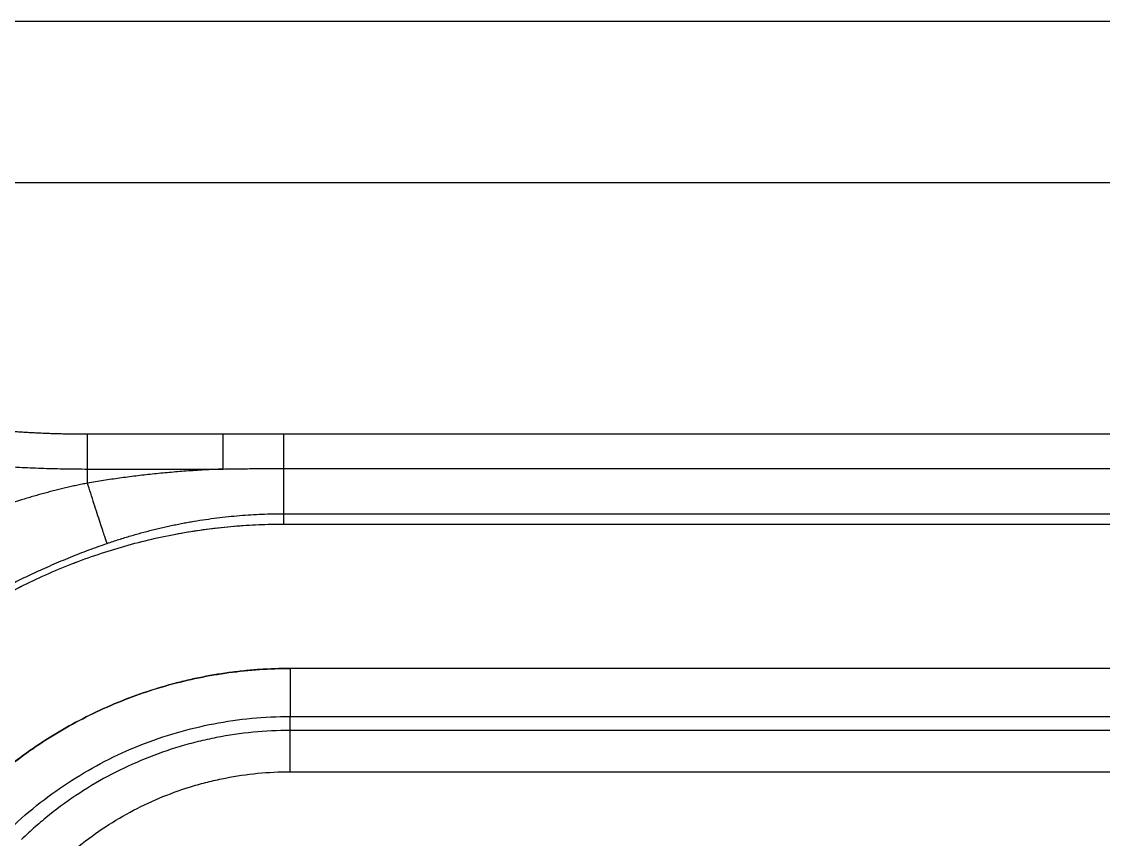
# Model space of a CAD drawing. Extents: x -2 to 78, y -19 to 124.
# Drawn here: x 32.62 to 38.21, y 5.22 to 9.44 of the extents above; entities that cross this region are included whole.
import ezdxf

# ---------------------------------------------------------------- set-up
doc = ezdxf.new("R2010")
doc.units = 0
doc.header["$MEASUREMENT"] = 0
doc.layers.add('1', color=4, linetype='Continuous')
doc.layers.add('GEOMETRY', color=2, linetype='Continuous', lineweight=25)

# ---------------------------------------------------------------- blocks, each defined once
blk = doc.blocks.new('2026 BEAM 220')
at = {"layer": 'GEOMETRY'}
for p, q in [((52.0992, 9.4439), (28.2908, 9.4439)), ((28.1595, 8.6127), (43.8197, 8.6127)), ((35.6449, 7.3098), (34.944, 7.31)), ((35.9586, 7.3098), (35.6449, 7.3098)), ((44.4294, 7.3098), (35.9586, 7.3098)), ((34.944, 7.1305), (35.6449, 7.1303)), ((34.944, 7.0575), (34.944, 7.1304)), ((35.9586, 7.1331), (44.4294, 7.1332)), ((35.9586, 6.8457), (35.9586, 6.8993)), ((35.9586, 6.8993), (44.4294, 6.8993)), ((35.9586, 6.8457), (44.4294, 6.8457)), ((35.9922, 6.0991), (35.9922, 5.8509)), ((44.3958, 6.0991), (35.9922, 6.0991)), ((35.9922, 5.8509), (44.3958, 5.8509)), ((35.9922, 5.7785), (35.9922, 5.8509)), ((44.3958, 5.7785), (35.9922, 5.7785)), ((35.9922, 5.5651), (35.9922, 5.7785)), ((35.9922, 5.5651), (44.3958, 5.5651))]:
    blk.add_line(p, q, dxfattribs=at)
for points, knots in [([(34.944, 7.31), (34.9346, 7.31), (34.9159, 7.31), (34.8878, 7.3102), (34.8597, 7.3106), (34.8316, 7.3111), (34.8036, 7.3117), (34.7756, 7.3125), (34.7476, 7.3134), (34.7196, 7.3145), (34.6917, 7.3157), (34.6639, 7.317), (34.636, 7.3185), (34.6082, 7.3202), (34.5804, 7.3219), (34.4981, 7.3276), (34.3622, 7.3397), (34.1773, 7.3632), (33.9988, 7.3928), (33.8691, 7.4199), (33.7832, 7.4403), (33.7373, 7.4518), (33.6923, 7.4637), (33.648, 7.4761), (33.6045, 7.4889), (33.5617, 7.5021), (33.534, 7.5112), (33.52, 7.5158)], [0, 0, 0, 0, 0.017941, 0.035866, 0.053777, 0.071679, 0.089574, 0.107466, 0.125358, 0.143254, 0.161157, 0.17907, 0.196996, 0.21494, 0.232903, 0.250891, 0.375229, 0.499954, 0.624769, 0.750181, 0.78572, 0.82127, 0.856856, 0.892499, 0.928222, 0.964048, 1, 1, 1, 1]), ([(33.3906, 7.3346), (33.3981, 7.3324), (33.4133, 7.3278), (33.4363, 7.3211), (33.4595, 7.3145), (33.4829, 7.308), (33.5064, 7.3016), (33.5301, 7.2954), (33.5539, 7.2892), (33.5779, 7.2832), (33.6021, 7.2773), (33.6264, 7.2715), (33.6508, 7.2659), (33.6754, 7.2603), (33.7001, 7.2549), (33.7249, 7.2496), (33.7498, 7.2444), (33.7749, 7.2394), (33.8, 7.2344), (33.8253, 7.2296), (33.8507, 7.2249), (33.8761, 7.2203), (33.9017, 7.2158), (33.9273, 7.2114), (33.9531, 7.2072), (33.9788, 7.2031), (34.0047, 7.1991), (34.0307, 7.1952), (34.0567, 7.1914), (34.0827, 7.1877), (34.118, 7.183), (34.1628, 7.1772), (34.2172, 7.1708), (34.272, 7.1648), (34.3271, 7.1593), (34.3824, 7.1543), (34.438, 7.1498), (34.4938, 7.1457), (34.5498, 7.1421), (34.606, 7.139), (34.6622, 7.1364), (34.7185, 7.1342), (34.7749, 7.1326), (34.8313, 7.1314), (34.8876, 7.1306), (34.9252, 7.1305), (34.944, 7.1305)], [0, 0, 0, 0, 0.017975, 0.035894, 0.053757, 0.071564, 0.089315, 0.107011, 0.124651, 0.142237, 0.159768, 0.177244, 0.194666, 0.212034, 0.229348, 0.246609, 0.263817, 0.280972, 0.298074, 0.315123, 0.332121, 0.349067, 0.36596, 0.382803, 0.399595, 0.416335, 0.433026, 0.449666, 0.466256, 0.482796, 0.499288, 0.533173, 0.566975, 0.600696, 0.634339, 0.667905, 0.701399, 0.734822, 0.768177, 0.801467, 0.834695, 0.867864, 0.900976, 0.934034, 0.967041, 1, 1, 1, 1]), ([(34.944, 7.1305), (34.944, 7.1404), (34.944, 7.1503), (34.944, 7.1704), (34.944, 7.1805), (34.944, 7.2005), (34.944, 7.2103), (34.944, 7.2288), (34.944, 7.2375), (34.944, 7.2535), (34.944, 7.2607), (34.944, 7.2739), (34.944, 7.2797), (34.944, 7.2901), (34.944, 7.2947), (34.944, 7.3028), (34.944, 7.3064), (34.944, 7.31)], [0, 0, 0, 0, 0.125, 0.125, 0.25, 0.25, 0.375, 0.375, 0.5, 0.5, 0.625, 0.625, 0.75, 0.75, 0.875, 0.875, 1, 1, 1, 1]), ([(35.6449, 7.1304), (35.6449, 7.1377), (35.6449, 7.146), (35.6449, 7.1646), (35.6449, 7.1749), (35.6449, 7.1962), (35.6449, 7.207), (35.6449, 7.2274), (35.6449, 7.2369), (35.6449, 7.2622), (35.6449, 7.275), (35.6449, 7.2903), (35.6449, 7.2947), (35.6449, 7.3027), (35.6449, 7.3063), (35.6449, 7.3098)], [0, 0, 0, 0, 0.125, 0.125, 0.25, 0.25, 0.375, 0.375, 0.5, 0.5, 0.75, 0.75, 0.875, 0.875, 1, 1, 1, 1]), ([(35.9586, 7.1331), (35.9586, 7.1403), (35.9586, 7.1484), (35.9586, 7.1667), (35.9586, 7.1769), (35.9586, 7.1978), (35.9586, 7.2085), (35.9586, 7.2286), (35.9586, 7.238), (35.9586, 7.2629), (35.9586, 7.2755), (35.9586, 7.2905), (35.9586, 7.2949), (35.9586, 7.3027), (35.9586, 7.3063), (35.9586, 7.3098)], [0, 0, 0, 0, 0.125, 0.125, 0.25, 0.25, 0.375, 0.375, 0.5, 0.5, 0.75, 0.75, 0.875, 0.875, 1, 1, 1, 1]), ([(35.6446, 7.1303), (35.6285, 7.1296), (35.5963, 7.1282), (35.5483, 7.1256), (35.5009, 7.1227), (35.4402, 7.1185), (35.3663, 7.1125), (35.2796, 7.1041), (35.1941, 7.0944), (35.1096, 7.0834), (35.0264, 7.0713), (34.9714, 7.0621), (34.944, 7.0575)], [0, 0, 0, 0, 0.069, 0.137181, 0.204546, 0.271101, 0.396136, 0.519707, 0.641847, 0.762587, 0.881959, 1, 1, 1, 1]), ([(35.6449, 7.1304), (35.6707, 7.1308), (35.7224, 7.1317), (35.8005, 7.1325), (35.8793, 7.1331), (35.9321, 7.1331), (35.9586, 7.1331)], [0, 0, 0, 0, 0.246401, 0.495112, 0.746269, 1, 1, 1, 1]), ([(35.9586, 6.8993), (35.9586, 6.9041), (35.9586, 6.9137), (35.9586, 6.9412), (35.9586, 6.9591), (35.9586, 7.0011), (35.9586, 7.0253), (35.9586, 7.0773), (35.9586, 7.1051), (35.9586, 7.1331)], [0, 0, 0, 0, 0.25, 0.25, 0.5, 0.5, 0.75, 0.75, 1, 1, 1, 1]), ([(34.944, 7.0575), (34.9346, 7.0556), (34.9159, 7.0518), (34.8878, 7.0458), (34.8596, 7.0396), (34.8313, 7.033), (34.803, 7.0262), (34.7746, 7.0191), (34.7462, 7.0117), (34.7177, 7.0041), (34.6892, 6.9961), (34.6606, 6.9879), (34.632, 6.9794), (34.5841, 6.9647), (34.5176, 6.943), (34.4337, 6.9131), (34.3521, 6.8812), (34.2813, 6.8511), (34.2208, 6.8234), (34.1697, 6.7988), (34.1194, 6.7732), (34.0697, 6.7467), (34.0209, 6.7192), (33.9728, 6.6907), (33.9255, 6.6612), (33.879, 6.6308), (33.8333, 6.5994), (33.7884, 6.567), (33.7443, 6.5338), (33.7157, 6.5108), (33.7014, 6.4994)], [0, 0, 0, 0, 0.020075, 0.040242, 0.060505, 0.080863, 0.101318, 0.121873, 0.142527, 0.163283, 0.184143, 0.205106, 0.226175, 0.247351, 0.311414, 0.374821, 0.437609, 0.499819, 0.541094, 0.582403, 0.62376, 0.665175, 0.70666, 0.748227, 0.789888, 0.831654, 0.873537, 0.915548, 0.957699, 1, 1, 1, 1]), ([(35.0457, 6.7457), (35.0434, 6.7516), (35.0393, 6.7633), (35.0302, 6.7905), (35.0266, 6.8011), (35.0187, 6.8252), (35.0142, 6.8387), (35.0047, 6.8679), (34.9996, 6.8837), (34.9889, 6.9167), (34.9834, 6.934), (34.9665, 6.9867), (34.9549, 7.023), (34.944, 7.0575)], [0, 0, 0, 0, 0.25, 0.25, 0.375, 0.375, 0.5, 0.5, 0.625, 0.625, 0.75, 0.75, 1, 1, 1, 1]), ([(35.0457, 6.7457), (35.0559, 6.7492), (35.0762, 6.7561), (35.1067, 6.7661), (35.1372, 6.7756), (35.1676, 6.7848), (35.1978, 6.7936), (35.228, 6.8019), (35.2581, 6.8099), (35.2881, 6.8175), (35.3179, 6.8248), (35.3477, 6.8316), (35.3774, 6.8381), (35.4069, 6.8442), (35.4363, 6.85), (35.4656, 6.8554), (35.5049, 6.8623), (35.5541, 6.87), (35.6132, 6.878), (35.6719, 6.8847), (35.7302, 6.8901), (35.788, 6.8943), (35.8453, 6.8971), (35.9021, 6.8989), (35.9398, 6.8992), (35.9586, 6.8993)], [0, 0, 0, 0, 0.035016, 0.069789, 0.10432, 0.138614, 0.172671, 0.206494, 0.240085, 0.273446, 0.306579, 0.339487, 0.372171, 0.404635, 0.43688, 0.468907, 0.500715, 0.565357, 0.629356, 0.692715, 0.755436, 0.817522, 0.878976, 0.9398, 1, 1, 1, 1]), ([(33.8603, 5.9959), (33.8686, 6.0038), (33.885, 6.0197), (33.9101, 6.0431), (33.9353, 6.0662), (33.9608, 6.0891), (33.9866, 6.1116), (34.0126, 6.1338), (34.0388, 6.1558), (34.0653, 6.1774), (34.0921, 6.1987), (34.1191, 6.2197), (34.1463, 6.2405), (34.1738, 6.2609), (34.2015, 6.281), (34.2295, 6.3008), (34.2577, 6.3203), (34.2862, 6.3395), (34.3456, 6.3787), (34.4376, 6.4354), (34.5645, 6.5055), (34.6949, 6.5694), (34.8284, 6.6272), (34.9643, 6.6785), (35.1022, 6.7231), (35.2418, 6.7609), (35.3568, 6.7861), (35.4462, 6.8024), (35.5094, 6.8126), (35.5729, 6.8215), (35.6367, 6.8289), (35.7006, 6.835), (35.7648, 6.8398), (35.8292, 6.8432), (35.8938, 6.8453), (35.937, 6.8455), (35.9586, 6.8457)], [0, 0, 0, 0, 0.014783, 0.029554, 0.044314, 0.059066, 0.073811, 0.088551, 0.103289, 0.118026, 0.132763, 0.147504, 0.162249, 0.177001, 0.191761, 0.206532, 0.221316, 0.236113, 0.250927, 0.313328, 0.375716, 0.438236, 0.501034, 0.563672, 0.626039, 0.688279, 0.750539, 0.778149, 0.805756, 0.833373, 0.861013, 0.888688, 0.916412, 0.944197, 0.972056, 1, 1, 1, 1]), ([(33.8603, 5.9959), (33.9302, 6.0636), (34.003, 6.1276), (34.1166, 6.2182), (34.1552, 6.2475), (34.234, 6.3043), (34.2744, 6.332), (34.3959, 6.4111), (34.4792, 6.4597), (34.6506, 6.549), (34.7388, 6.5897), (34.919, 6.6626), (35.0103, 6.6946), (35.195, 6.7494), (35.2888, 6.7724), (35.5719, 6.8273), (35.7637, 6.8457), (35.9586, 6.8457)], [0, 0, 0, 0, 0.125, 0.125, 0.1875, 0.1875, 0.25, 0.25, 0.375, 0.375, 0.5, 0.5, 0.625, 0.625, 0.75, 0.75, 1, 1, 1, 1]), ([(33.8141, 6.0436), (33.8217, 6.05), (33.8369, 6.0629), (33.86, 6.0819), (33.8833, 6.1009), (33.9067, 6.1197), (33.9303, 6.1383), (33.9541, 6.1568), (33.9781, 6.1752), (34.0022, 6.1934), (34.0266, 6.2114), (34.0511, 6.2293), (34.0758, 6.247), (34.1006, 6.2645), (34.1257, 6.2819), (34.1509, 6.2991), (34.1763, 6.3161), (34.2018, 6.3329), (34.2276, 6.3496), (34.2535, 6.3661), (34.2795, 6.3824), (34.3058, 6.3985), (34.3322, 6.4144), (34.3588, 6.4302), (34.4028, 6.4558), (34.4648, 6.4905), (34.5457, 6.5332), (34.6279, 6.5741), (34.6994, 6.6075), (34.7596, 6.6342), (34.8077, 6.6549), (34.8557, 6.6746), (34.9035, 6.6936), (34.9511, 6.7118), (34.9984, 6.7292), (35.03, 6.7402), (35.0457, 6.7457)], [0, 0, 0, 0, 0.022005, 0.043959, 0.065865, 0.087725, 0.109543, 0.131319, 0.153058, 0.174761, 0.196431, 0.218069, 0.23968, 0.261265, 0.282826, 0.304367, 0.325889, 0.347396, 0.368889, 0.390371, 0.411845, 0.433313, 0.454787, 0.476276, 0.497786, 0.560782, 0.623861, 0.687181, 0.750734, 0.787183, 0.82334, 0.859198, 0.894771, 0.930081, 0.96515, 1, 1, 1, 1]), ([(33.8181, 4.9232), (33.9726, 5.0699), (34.1465, 5.2349), (34.3203, 5.3999), (34.3589, 5.4366), (34.3781, 5.455), (34.4367, 5.5094), (34.477, 5.5443), (34.5601, 5.6114), (34.603, 5.6437), (34.6904, 5.705), (34.7351, 5.7341), (34.8716, 5.8166), (34.9661, 5.8653), (35.1132, 5.9287), (35.1633, 5.9483), (35.2637, 5.9837), (35.3143, 5.9996), (35.4671, 6.042), (35.5702, 6.0632), (35.7792, 6.0918), (35.885, 6.0991), (35.9922, 6.0991)], [0, 0, 0, 0, 0.25, 0.28125, 0.28125, 0.3125, 0.3125, 0.375, 0.375, 0.4375, 0.4375, 0.5, 0.5, 0.625, 0.625, 0.6875, 0.6875, 0.75, 0.75, 0.875, 0.875, 1, 1, 1, 1]), ([(35.9922, 6.0991), (35.9389, 6.0991), (35.8859, 6.0973), (35.8065, 6.0919), (35.7801, 6.0896), (35.7273, 6.0842), (35.7008, 6.0811), (35.6226, 6.0704), (35.5707, 6.0615), (35.4931, 6.0455), (35.4674, 6.0398), (35.4161, 6.0274), (35.3909, 6.0208), (35.2627, 5.9853), (35.1619, 5.9497), (34.9665, 5.8654), (34.8722, 5.8169), (34.689, 5.7062), (34.6013, 5.6448), (34.4978, 5.5611), (34.4774, 5.544), (34.4371, 5.5091), (34.4175, 5.4916), (34.3952, 5.4708), (34.3927, 5.4686), (34.3891, 5.4651), (34.3879, 5.464), (34.386, 5.4623), (34.3854, 5.4618), (34.3845, 5.4609), (34.3843, 5.4606), (34.3837, 5.4601), (34.3832, 5.4596), (34.382, 5.4585), (34.3803, 5.4569), (34.3767, 5.4535), (34.3753, 5.4521), (34.373, 5.4499), (34.3721, 5.4492), (34.3708, 5.4479), (34.3704, 5.4475), (34.3695, 5.4467), (34.3689, 5.446), (34.3589, 5.4366), (34.3492, 5.4274), (34.3203, 5.3999), (34.301, 5.3816), (34.1271, 5.2166), (33.9726, 5.0699), (33.8181, 4.9232)], [0, 0, 0, 0, 0.0625, 0.0625, 0.09375, 0.09375, 0.125, 0.125, 0.1875, 0.1875, 0.21875, 0.21875, 0.25, 0.25, 0.375, 0.375, 0.5, 0.5, 0.625, 0.625, 0.65625, 0.65625, 0.6875, 0.6875, 0.691406, 0.691406, 0.693359, 0.693359, 0.694336, 0.694336, 0.694824, 0.694824, 0.695312, 0.695312, 0.699219, 0.699219, 0.701172, 0.701172, 0.702148, 0.702148, 0.702637, 0.702637, 0.703125, 0.703125, 0.71875, 0.71875, 0.75, 0.75, 1, 1, 1, 1]), ([(34.5481, 5.2741), (34.5968, 5.3202), (34.6477, 5.3642), (34.7525, 5.4462), (34.8066, 5.4845), (34.9736, 5.5915), (35.0914, 5.6523), (35.2782, 5.7268), (35.3412, 5.7484), (35.4682, 5.7855), (35.5323, 5.801), (35.7264, 5.8382), (35.8581, 5.8509), (35.9922, 5.8509)], [0, 0, 0, 0, 0.125, 0.125, 0.25, 0.25, 0.5, 0.5, 0.625, 0.625, 0.75, 0.75, 1, 1, 1, 1]), ([(35.9922, 5.7785), (35.8632, 5.7785), (35.7358, 5.7661), (35.5784, 5.7354), (35.547, 5.7284), (35.4845, 5.7131), (35.4534, 5.7046), (35.3613, 5.6771), (35.3012, 5.656), (35.1245, 5.5842), (35.0117, 5.5253), (34.8501, 5.42), (34.7981, 5.3823), (34.7231, 5.3224), (34.6986, 5.3018), (34.6625, 5.2701), (34.6506, 5.2593), (34.6271, 5.2375), (34.6154, 5.2265), (34.6039, 5.2153)], [0, 0, 0, 0, 0.25, 0.25, 0.3125, 0.3125, 0.375, 0.375, 0.5, 0.5, 0.75, 0.75, 0.875, 0.875, 0.9375, 0.9375, 0.96875, 0.96875, 1, 1, 1, 1]), ([(34.7746, 5.0701), (34.815, 5.1093), (34.8571, 5.1466), (34.9447, 5.2168), (34.9903, 5.2498), (35.1319, 5.3425), (35.2308, 5.3942), (35.3858, 5.4574), (35.4385, 5.476), (35.5193, 5.5001), (35.5466, 5.5076), (35.6015, 5.5211), (35.629, 5.5272), (35.7671, 5.5542), (35.879, 5.5651), (35.9922, 5.5651)], [0, 0, 0, 0, 0.125, 0.125, 0.25, 0.25, 0.5, 0.5, 0.625, 0.625, 0.6875, 0.6875, 0.75, 0.75, 1, 1, 1, 1])]:
    blk.add_open_spline(points, degree=3, knots=knots, dxfattribs=at)

msp = doc.modelspace()

# ---------------------------------------------------------------- block references
at = {"layer": '1'}
msp.add_blockref('2026 BEAM 220', (-1.9801, 0), dxfattribs=at)

doc.saveas('drawing.dxf')
